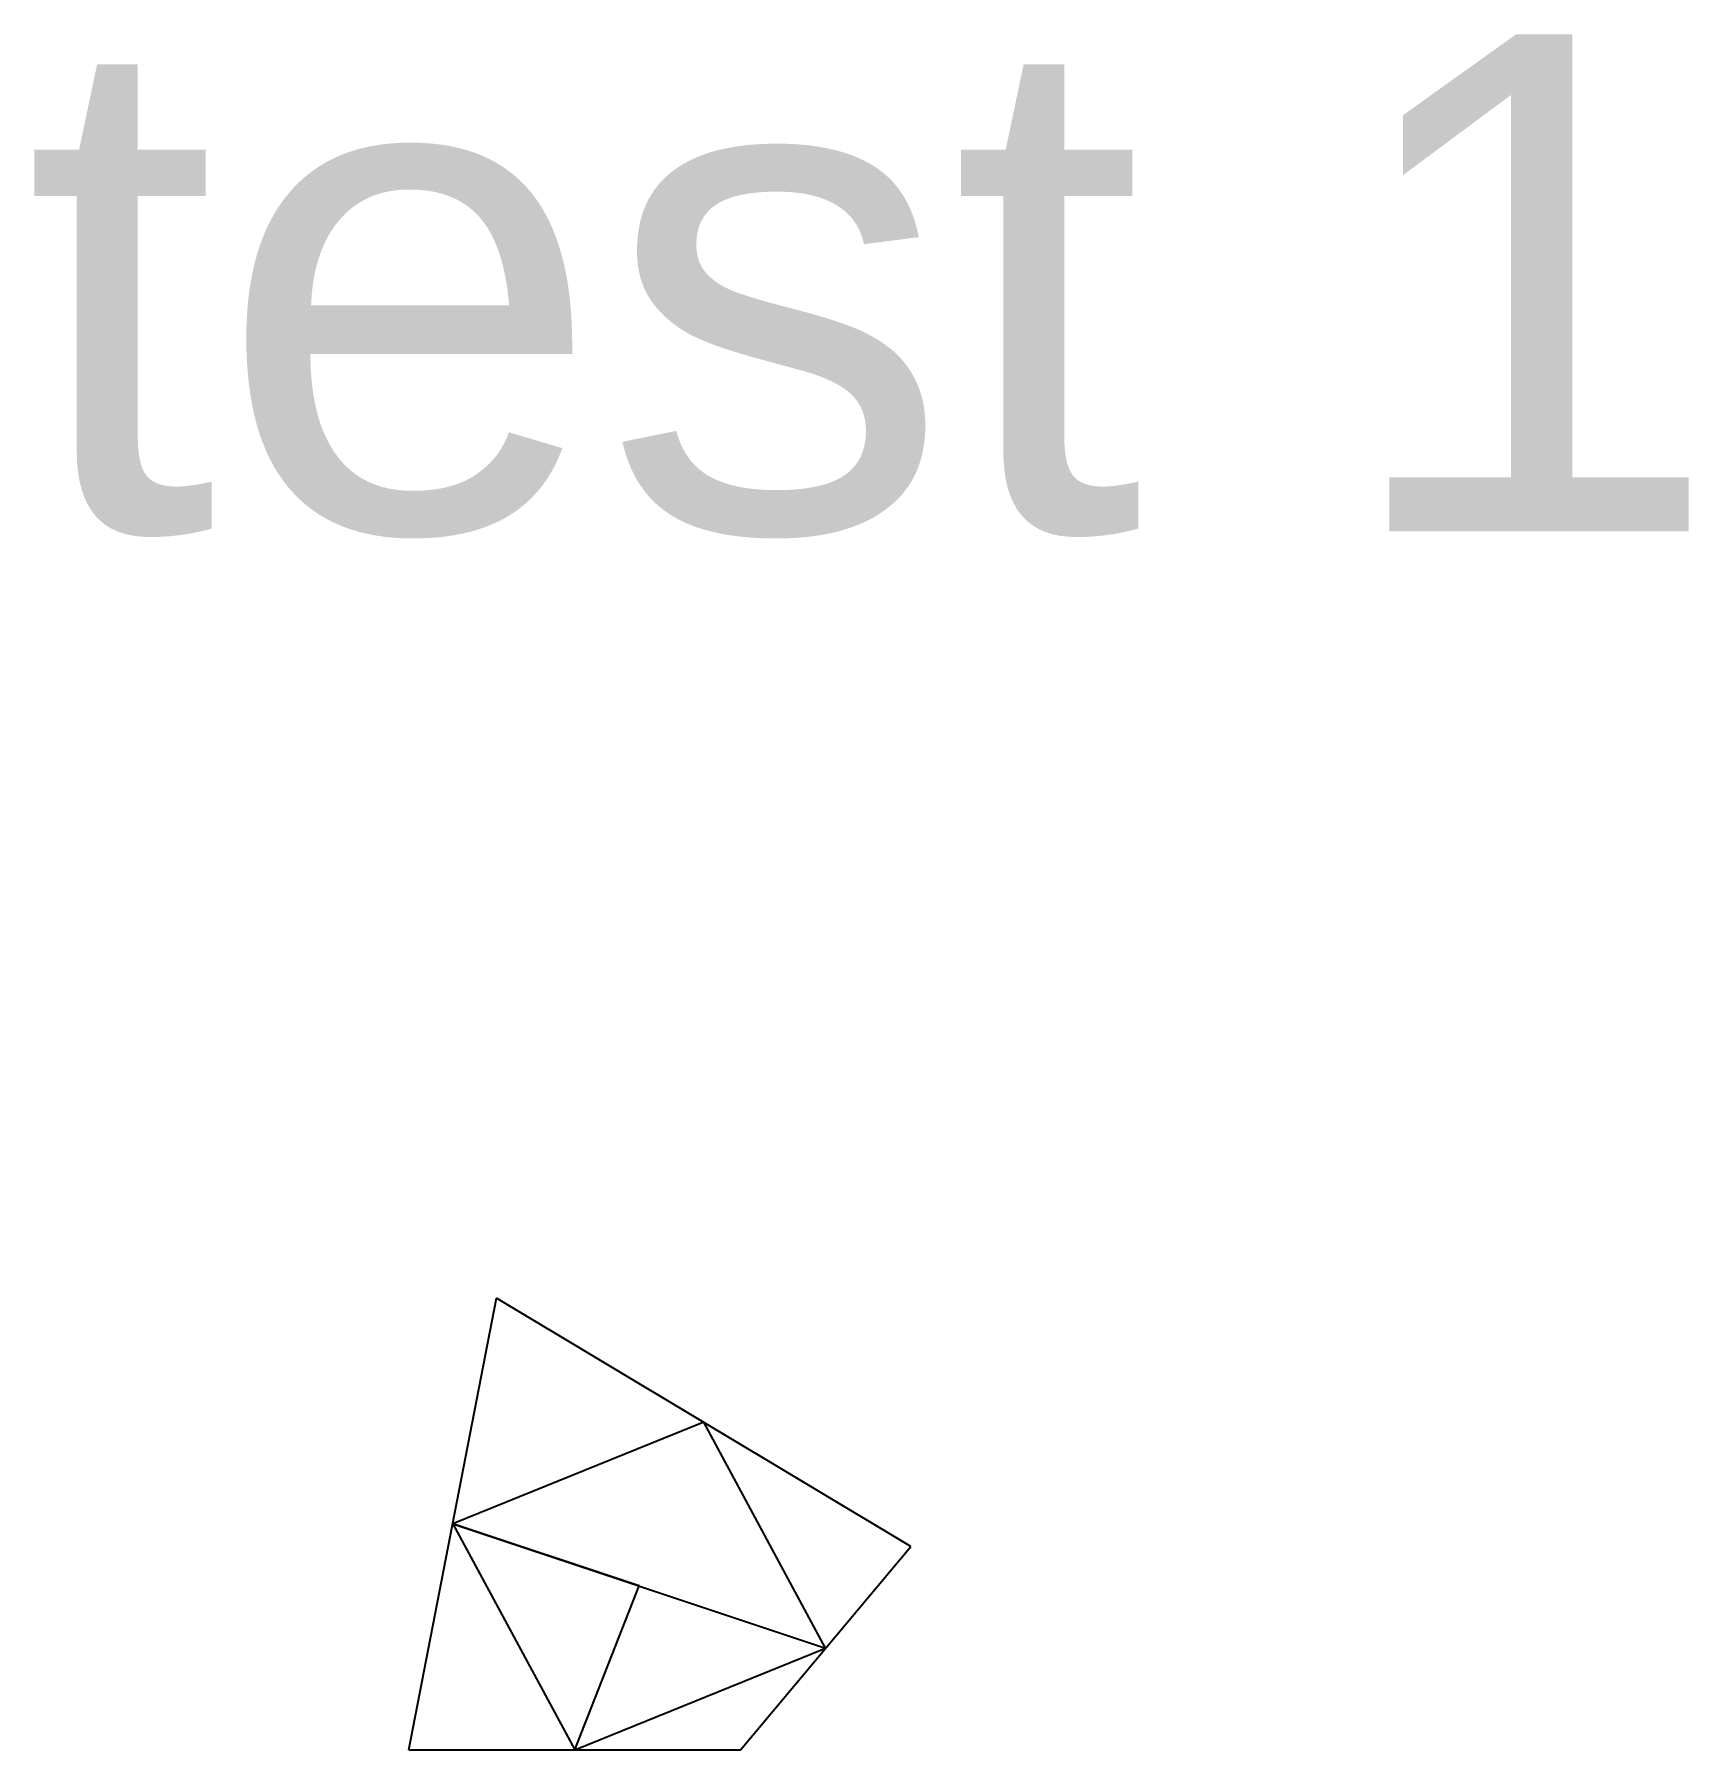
# Model space of a CAD drawing. Header units: inches. Extents: x 10.5 to 78.7, y 7.5 to 37.3.
# Drawn here: x 10.48 to 30.44, y 7.49 to 28.19 of the extents above; entities outside this region: 1.
import ezdxf

# ---------------------------------------------------------------- set-up
doc = ezdxf.new("R2010")
doc.units = ezdxf.units.IN
doc.header["$MEASUREMENT"] = 0
doc.styles.get("Standard").update_dxf_attribs({"font": 'arial.ttf'})

msp = doc.modelspace()

# ---------------------------------------------------------------- linework, layer by layer
for p, q in [((15.001, 7.487), (16.058, 12.938)), ((21.058, 9.938), (16.058, 12.938)), ((18.558, 11.438), (15.529, 10.213)), ((20.029, 8.713), (18.558, 11.438)), ((15.529, 10.213), (20.029, 8.713)), ((17.779, 9.463), (15.529, 10.213)), ((15.529, 10.213), (17.001, 7.487)), ((19.001, 7.487), (21.058, 9.938)), ((17.001, 7.487), (17.779, 9.463)), ((17.001, 7.487), (20.029, 8.713)), ((15.001, 7.487), (19.001, 7.487))]:
    msp.add_line(p, q)
msp.add_lwpolyline([(73.707, 32.304), (78.707, 32.304), (78.707, 37.304), (73.707, 37.304)], close=True)

# ---------------------------------------------------------------- texts
msp.add_text('test 1', height=6).set_placement((10.354, 22.191))

doc.saveas('drawing.dxf')
